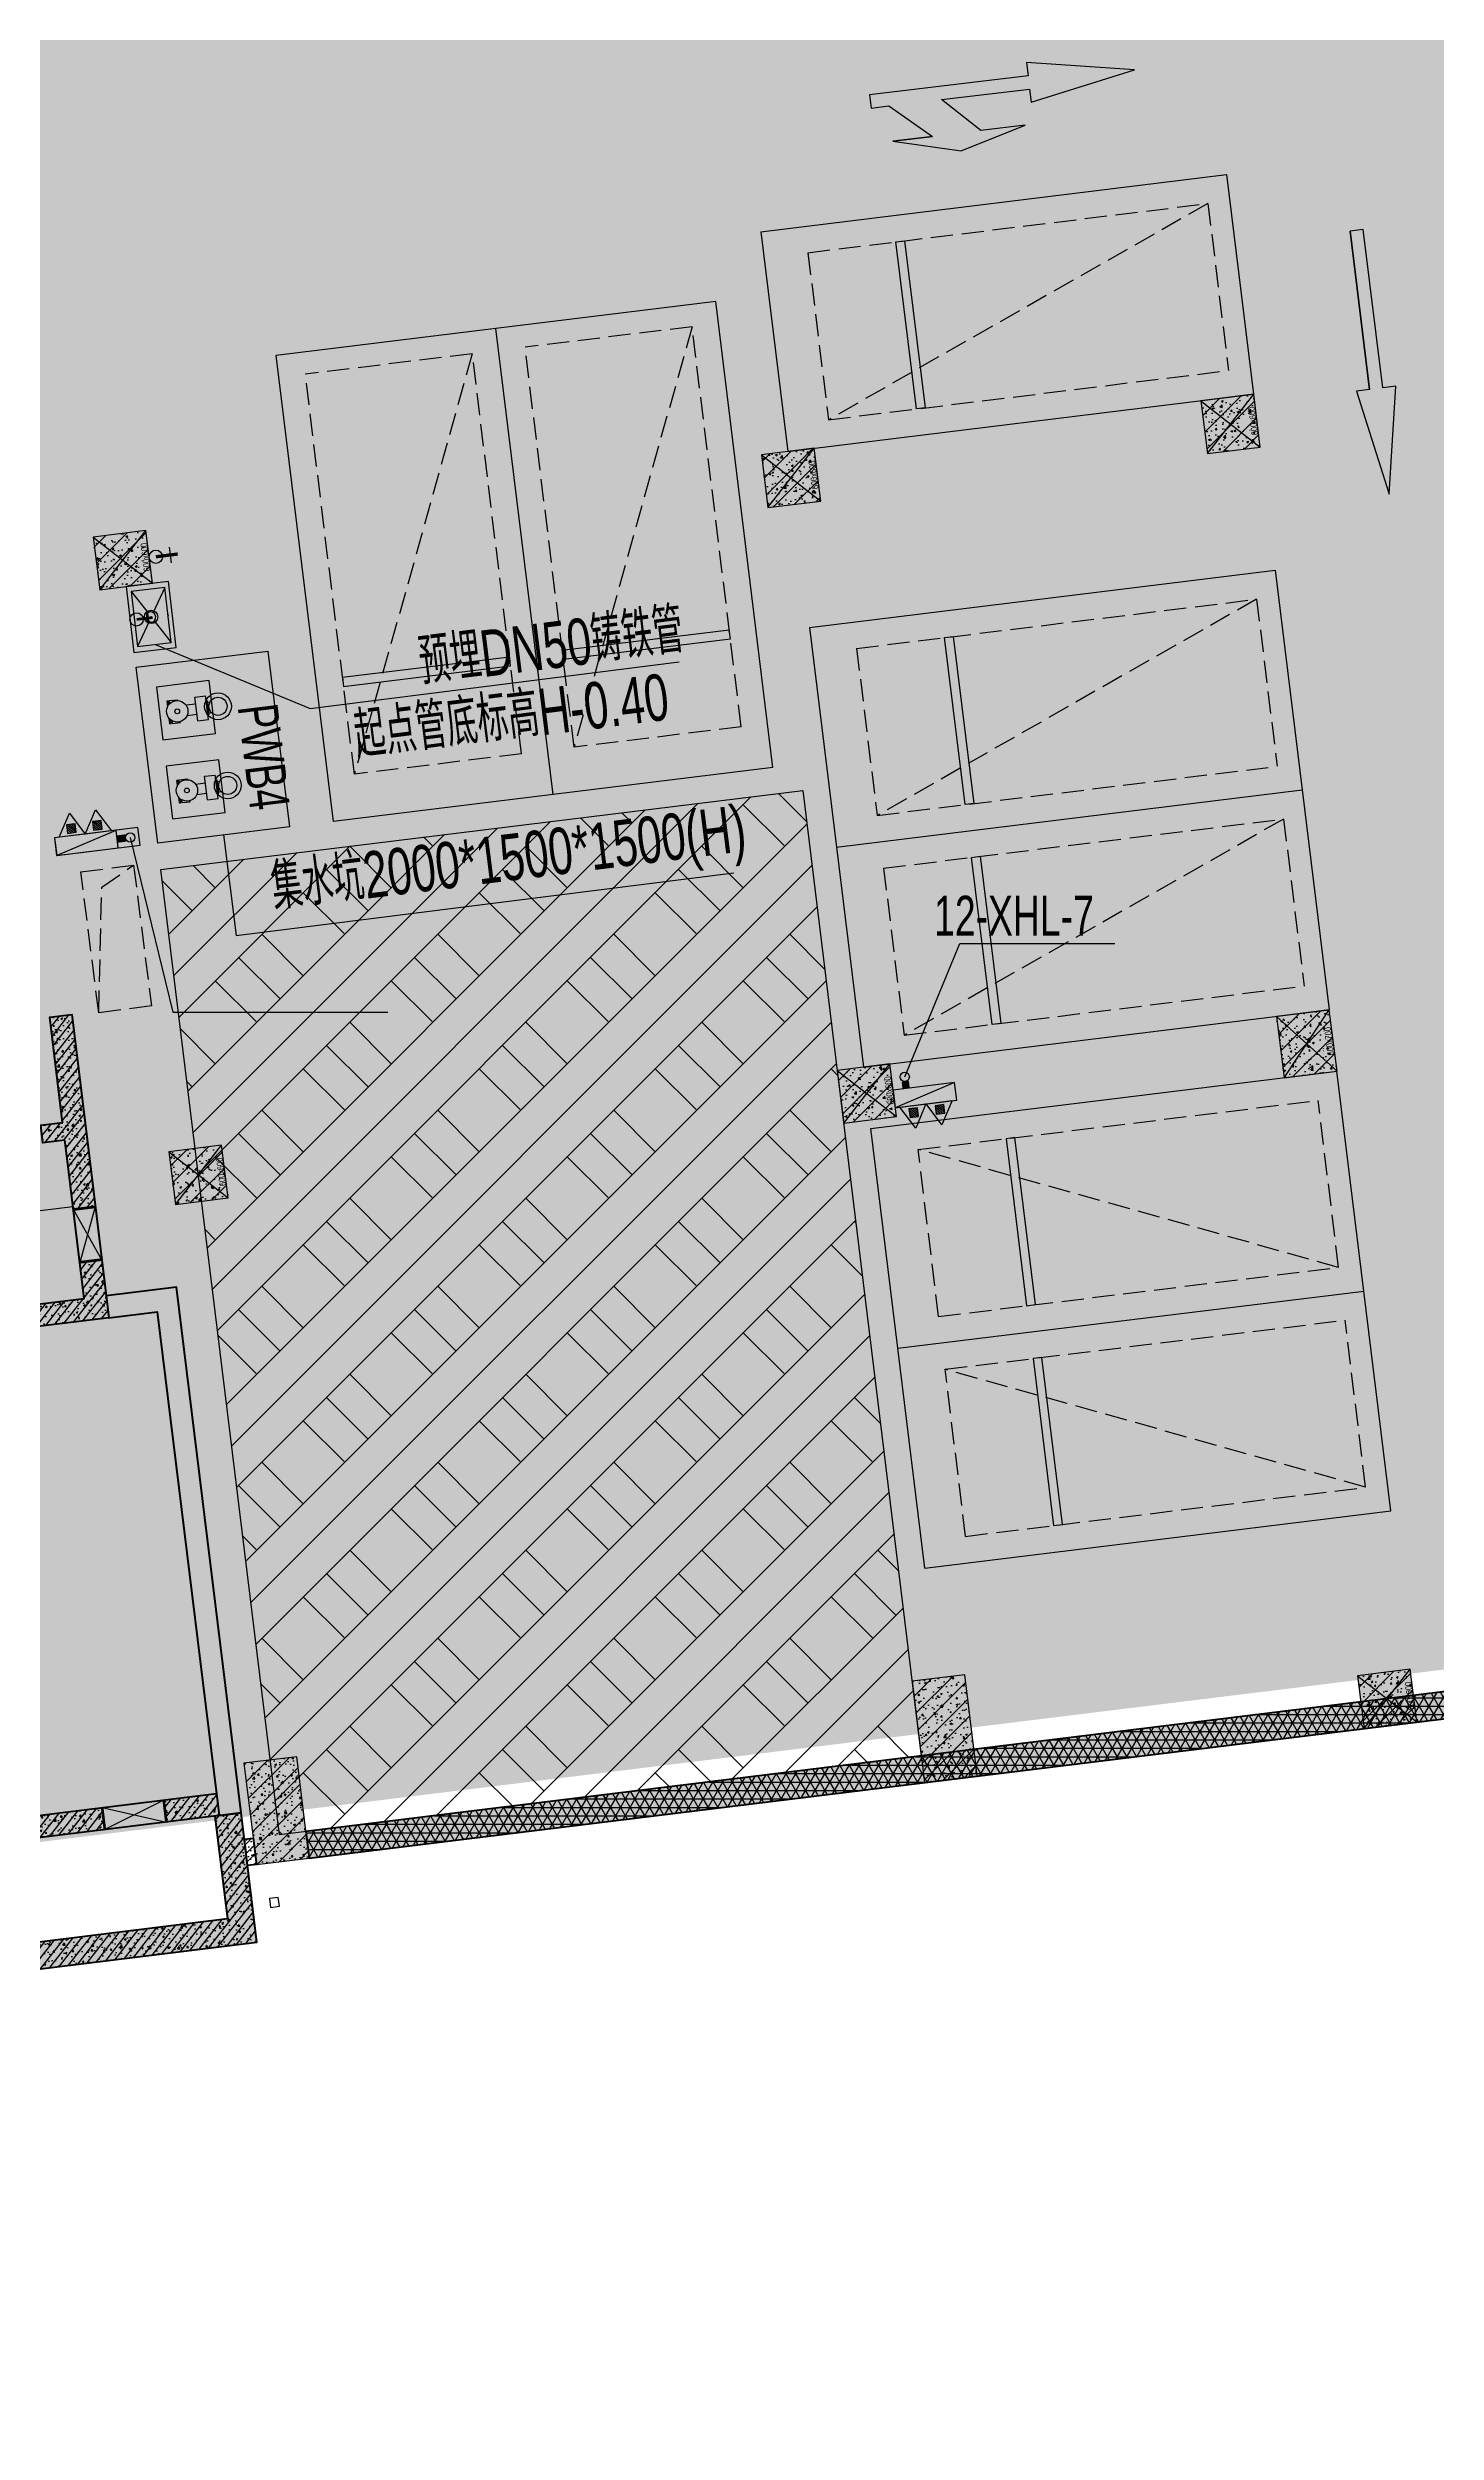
# Model space of a CAD drawing. Extents: x -1338203 to 1886333, y -530034 to 1031844.
# Drawn here: x 816178 to 831857, y -479195 to -452276 of the extents above; entities that cross this region are included whole.
import ezdxf
from ezdxf.enums import TextEntityAlignment as Align

# ---------------------------------------------------------------- set-up
doc = ezdxf.new("R2010")
doc.units = 0
doc.header["$LTSCALE"] = 1000
doc.header["$MEASUREMENT"] = 0
for name, pattern in [('A-001-平面B2$0$__DASH', [0.35, 0.25, -0.1]), ('A-001-平面参照B2$0$A-001-平面参照B2$0$DASH', [0.35, 0.25, -0.1]), ('S', [0.82, 0.35, -0.06, 0, -0.06, 0.35]), ('负二层集水坑及排水沟$0$负二层集水坑及排水沟$0$CONTINOUS', [0])]:
    doc.linetypes.add(name, pattern=pattern)
for name, color, linetype in [('0P-EQUIP-CW', 7, 'Continuous'), ('0P-PIPE-RW', 122, 'Continuous'), ('0P-VPIPE-CW', 3, 'Continuous'), ('A-001-主楼相对位置参照$0$SURFACE', 6, 'Continuous'), ('A-001-平面参照B2$0$0A-ELEV-LINE2', 8, 'Continuous'), ('A-001-平面参照B2$0$0A-O-HOLE', 52, 'Continuous'), ('M001-预留预埋B2$0$0M-A-JGLD', 3, 'Continuous'), ('M09预留预埋-B2$0$0M-A-JGLD', 3, 'Continuous'), ('p-a-regular', 5, 'Continuous'), ('S', 3, 'S'), ('S-09-墙柱B2_B1(QB)$0$0S-CW-HATCH', 251, 'Continuous'), ('S-09-墙柱B2_B1(QB)$0$0S-CW-HATCH-UP', 251, 'Continuous'), ('S-09-墙柱B2_B1(QB)$0$0S-S-HOLE', 55, 'Continuous'), ('S001南区墙柱$0$0S-CW-HATCH', 251, 'Continuous'), ('S001南区墙柱$0$0S-CW-HATCH-UP', 251, 'Continuous'), ('S001南区墙柱$0$0S-F-WALL-HATCH', 251, 'Continuous'), ('S001南区墙柱$0$0S-F-WALL-HATCH-UP', 251, 'Continuous'), ('S001南区墙柱$0$S001-墙柱B1_1$0$0S-CC-LINE', 52, 'Continuous'), ('S001南区墙柱$0$S001地下一墙柱$0$0S-CC-LINE', 52, 'Continuous'), ('S001南区墙柱$0$S001地下一墙柱$0$0S-CW-HATCH-UP', 251, 'Continuous'), ('中心线', 42, 'Continuous'), ('地面指向箭头', 7, 'Continuous'), ('负二层消火栓$0$0P-DIM-FH', 3, 'Continuous'), ('负二层消火栓$0$负二层消火栓$0$0P-ACC-FH', 7, 'Continuous'), ('负二层消火栓$0$负二层消火栓$0$0P-DIM-FH', 3, 'Continuous'), ('负二层消火栓$0$负二层消火栓$0$0P-PIPE-FH', 1, 'Continuous'), ('负二层消火栓$0$负二层消火栓$0$0P-VPIPE-FH', 1, 'Continuous'), ('负二层消火栓$0$负二层消火栓$1$0P-EQUIP-FH', 7, 'Continuous'), ('负二层集水坑及排水沟$0$负二层集水坑及排水沟$0$0P-A-LEAD', 3, 'Continuous'), ('负二层集水坑及排水沟$0$负二层集水坑及排水沟$0$0P-EQUIP-SW', 7, 'Continuous'), ('负二层集水坑及排水沟$0$负二层集水坑及排水沟$0$P001-预留预埋-B1$0$0A-O-FIXT', 6, 'Continuous'), ('负二层集水坑及排水沟$0$负二层集水坑及排水沟$0$P001-预留预埋-B1$0$0P-EQUIP-WW', 7, 'Continuous'), ('负二层集水坑及排水沟$0$负二层集水坑及排水沟$0$给排水设备', 7, '负二层集水坑及排水沟$0$负二层集水坑及排水沟$0$CONTINOUS')]:
    doc.layers.add(name, color=color, linetype=linetype)
doc.layers.add('A-001-平面参照B2$0$AAD-A-PROOF', color=30, linetype='Continuous', plot=False)
doc.layers.add('S001南区墙柱$0$S001-墙柱B1_1$0$0S-A-TIPS', color=10, linetype='Continuous', plot=False)
doc.layers.add('p-a-regular-narrow', color=7, linetype='Continuous', true_color=0x9600ff)
doc.layers.add('p-a-wall', color=7, linetype='Continuous', lineweight=50)
doc.layers.add('S-09-墙柱B2_B1(QB)$0$0S-CW-LINE', color=7, linetype='Continuous', lineweight=50)
doc.layers.add('p-h-walkable', color=7, linetype='Continuous', lineweight=70, true_color=0xf0f0f0)
doc.styles.add('S001南区墙柱$0$S001-墙柱B1_1$0$AAD-S', font='aad-s.shx', dxfattribs={"width": 0.7, "bigfont": 'aad-hztxt.shx'})
doc.styles.add('负二层消火栓$0$负二层消火栓$0$AAD-S', font='aad-s.shx', dxfattribs={"width": 0.7, "bigfont": 'aad-hztxt.shx'})
doc.styles.add('负二层集水坑及排水沟$0$负二层集水坑及排水沟$0$AAD-TXT', font='AAD-TXT.shx', dxfattribs={"width": 0.7, "height": 3, "bigfont": 'AAD-HZTXT.shx'})
doc.styles.add('负二层集水坑及排水沟$0$负二层集水坑及排水沟$0$P001-预留预埋-B1$0$AAD-TXT', font='AAD-TXT.shx', dxfattribs={"width": 0.7, "height": 3, "bigfont": 'AAD-HZTXT.shx'})
pattern_1 = [(52.000496, (-198786.27, -199872.16), (-59.101206, 46.174099), []), (57.000496, (-198786.27, -199872.16), (215.868353, 7.54016), [22.5, -247.5]), (2.000496, (-198786.27, -199872.16), (-68.817774, 218.902166), [18, -198]), (107.451896, (-198768.28, -199871.53), (147.050755, 226.44221), [19.122057, -210.342634]), (53.184696, (-198793.58, -199812.6), (323.837396, -10.263586), [33.75, -371.25]), (103.636096, (-198766.6, -199813.46), (242.69142, 324.2312), [28.68309, -315.5139]), (358.184696, (-198793.58, -199812.6), (242.69117, 324.23139), [27, -297]), (28.000496, (-198761.98, -199823.84), (192.458258, -98.060282), [22.5, -247.5]), (333.000496, (-198761.98, -199823.84), (45.936495, 224.819667), [18, -198]), (78.451896, (-198745.94, -199832.01), (238.39485, 126.7592), [19.122057, -210.342634]), (44.500496, (-198786.27, -199872.16), (-8.550963, 99.568254), [0, -195.6, 0, -201, 0, -198.75]), (14.500496, (-198786.27, -199872.16), (63.911489, 127.060135), [0, -114.6, 0, -191.1, 0, -75.75]), (334.500496, (-198852.67, -199880.314), (159.777535, 12.8023345), [0, -75, 0, -234, 0, -310.5]), (324.500496, (-198882.45, -199883.97), (169.991395, 51.13087), [0, -97.5, 0, -155.4, 0, -220.5])]
pattern_2 = [(45, (763253.08, -472712.08), (-106.066, 106.066), []), (50, (763253.08, -472712.08), (215.17805, -18.82564), [22.5, -247.5]), (355, (763253.08, -472712.08), (-41.6254, 225.65764), [18, -198]), (100.4514, (763271, -472713.64), (173.5528, 206.83186), [19.12206, -210.3426]), (46.1842, (763253.08, -472652.08), (320.1723, -49.6557), [33.75, -371.25]), (96.6356, (763279.76, -472656.2), (280.3988, 292.2354), [28.6831, -315.5139]), (351.1842, (763253.08, -472652.08), (280.3986, 292.2356), [27, -297]), (21, (763283.08, -472667.08), (179.0721, -120.78567), [22.5, -247.5]), (326, (763283.08, -472667.08), (72.9946, 217.545), [18, -198]), (71.4514, (763298, -472677.14), (252.0668, 96.75915), [19.12206, -210.3426]), (37.5, (763253.08, -472712.075), (3.64796, 99.86816), [1.5, -195.6, 1.5, -201, 1.5, -198.75]), (7.5, (763253.08, -472712.08), (78.92086, 118.32351), [1.5, -114.6, 1.5, -191.1, 1.5, -75.75]), (327.5, (763186.18, -472712.075), (160.14673, -6.76646), [1.5, -75, 1.5, -234, 1.5, -310.5]), (317.5, (763156.18, -472712.08), (174.95585, 30.0315), [1.5, -97.5, 1.5, -155.4, 1.5, -220.5])]

# ---------------------------------------------------------------- blocks, each defined once
blk = doc.blocks.new('A-001-主楼相对位置参照')
at = {"layer": 'A-001-主楼相对位置参照$0$SURFACE', "ltscale": 0.5, "elevation": 83050}
blk.add_lwpolyline([(52416, -309547), (52317, -309559), (52329, -309658), (52428, -309646)], close=True, dxfattribs=at)
blk.add_lwpolyline([(52416, -309547), (52317, -309559), (52329, -309658), (52428, -309646)], close=True, dxfattribs=at)
blk = doc.blocks.new('A-001-平面参照B2$0$B1楼板开洞')
at = {"layer": 'A-001-平面参照B2$0$0A-O-HOLE', "linetype": 'A-001-平面参照B2$0$A-001-平面参照B2$0$DASH'}
blk.add_lwpolyline([(50188, -297969), (50783, -297894), (50984, -299483), (50389, -299559)], close=True, dxfattribs=at)
blk.add_lwpolyline([(50389, -299559), (50423, -298143), (50783, -297894)], dxfattribs=at)
blk = doc.blocks.new('A-001-平面参照B2')
at = {"layer": 'A-001-平面参照B2$0$0A-ELEV-LINE2'}
h = blk.add_hatch(dxfattribs=at)
h.set_pattern_fill('夯实土壤', color=256, scale=250)
h.set_pattern_definition([(45, (-766070.4, 163610.9), (-993.485, 993.485), []), (45, (-765545.4, 163610.9), (-993.485, 993.485), []), (45, (-765020.4, 163610.9), (-993.485, 993.485), []), (135, (-766070.4, 163610.9), (-993.485, -993.485), [662.5, -742.5]), (135, (-765807.9, 163873.4), (-993.485, -993.485), [662.5, -742.5]), (135, (-765545.4, 164135.9), (-993.485, -993.485), [662.5, -742.5])])
h.paths.add_polyline_path([(51091, -297942), (58337, -297052), (59675, -307950), (52430, -308840)])
blk.add_lwpolyline([(51091, -297942), (58337, -297052), (59675, -307950), (52430, -308840)], close=True, dxfattribs=at)
at = {"layer": 'A-001-平面参照B2$0$AAD-A-PROOF', "ltscale": 0.002}
blk.add_lwpolyline([(47507, -302064), (50098, -301746)], dxfattribs=at)
blk.add_blockref('A-001-平面参照B2$0$B1楼板开洞', (0, 0))
blk = doc.blocks.new('负二层集水坑及排水沟$0$负二层集水坑及排水沟$0$pdjsk')
at = {"layer": '负二层集水坑及排水沟$0$负二层集水坑及排水沟$0$P001-预留预埋-B1$0$0P-EQUIP-WW'}
for p, q in [((76854, 48875), (76854, 48937)), ((76854, 48937), (76870, 48937)), ((76854, 48677), (76854, 48740)), ((76870, 48894), (76870, 48937)), ((76883, 48905), (76883, 48937)), ((76883, 48937), (76974, 48937)), ((76974, 48927), (76974, 48937)), ((77059, 48867), (77172, 48867)), ((77059, 48748), (77172, 48748)), ((77172, 48673), (77172, 48941)), ((77172, 48941), (77293, 48941)), ((77293, 48673), (77293, 48941)), ((77293, 48867), (77299, 48867)), ((77293, 48748), (77299, 48748)), ((77299, 48731), (77299, 48883)), ((77299, 48883), (77309, 48883)), ((77299, 48731), (77309, 48731)), ((77309, 48731), (77309, 48883)), ((77309, 48867), (77336, 48867)), ((77309, 48748), (77336, 48748)), ((76854, 48677), (76870, 48677)), ((76870, 48677), (76870, 48721)), ((76883, 48677), (76883, 48710)), ((76883, 48677), (76974, 48677)), ((76974, 48677), (76974, 48688)), ((77172, 48673), (77293, 48673)), ((76854, 47975), (76854, 48037)), ((76854, 48037), (76870, 48037)), ((76870, 47994), (76870, 48037)), ((76883, 48005), (76883, 48037)), ((76883, 48037), (76974, 48037)), ((76974, 48027), (76974, 48037)), ((77059, 47967), (77172, 47967)), ((77172, 47773), (77172, 48041)), ((77172, 48041), (77293, 48041)), ((77293, 47773), (77293, 48041)), ((77293, 47967), (77299, 47967)), ((77299, 47831), (77299, 47983)), ((77299, 47983), (77309, 47983)), ((77309, 47831), (77309, 47983)), ((77309, 47967), (77336, 47967)), ((76854, 47777), (76854, 47840)), ((76854, 47777), (76870, 47777)), ((76870, 47777), (76870, 47821)), ((76883, 47777), (76883, 47810)), ((76883, 47777), (76974, 47777)), ((76974, 47777), (76974, 47788)), ((77059, 47848), (77172, 47848)), ((77172, 47773), (77293, 47773)), ((77293, 47848), (77299, 47848)), ((77299, 47831), (77309, 47831)), ((77309, 47848), (77336, 47848))]:
    blk.add_line(p, q, dxfattribs=at)
for points in [[(78054, 49357), (78054, 47357), (76554, 47357), (76554, 49357)], [(76754, 48507), (77354, 48507), (77354, 49107), (76754, 49107)], [(76754, 47607), (77354, 47607), (77354, 48207), (76754, 48207)]]:
    blk.add_lwpolyline(points, close=True, dxfattribs=at)
for centre, radius in [((76954, 48807), 121), ((76954, 48807), 27), ((77418, 48807), 151), ((77418, 48807), 102), ((76954, 47907), 121), ((76954, 47907), 27), ((77418, 47907), 151), ((77418, 47907), 102)]:
    blk.add_circle(centre, radius, dxfattribs=at)
at = {"layer": '负二层集水坑及排水沟$0$负二层集水坑及排水沟$0$P001-预留预埋-B1$0$0P-EQUIP-WW', "style": '负二层集水坑及排水沟$0$负二层集水坑及排水沟$0$P001-预留预埋-B1$0$AAD-TXT', "width": 0.7}
blk.add_text('PWB4', height=450, rotation=270, dxfattribs=at).set_placement((77637, 48775))
blk = doc.blocks.new('负二层集水坑及排水沟$0$负二层集水坑及排水沟$0$P001-预留预埋-B1$0$$lvtry$00000191')
at = {"color": 0}
for p, q in [((-250, -50, 0), (-39, -219, 0)), ((39, -219, 0), (250, -50, 0)), ((-250, -450, 0), (-39, -281, 0)), ((39, -281, 0), (250, -450, 0))]:
    blk.add_line(p, q, dxfattribs=at)
at = {"color": 0, "elevation": 0}
for points in [[(300, -500), (300, 0), (-300, 0), (-300, -500)], [(250, -450), (250, -50), (-250, -50), (-250, -450)]]:
    blk.add_lwpolyline(points, close=True, dxfattribs=at)
at = {"color": 0}
blk.add_circle((0, -250, 0), 50, dxfattribs=at)
for p in [(0, -50, 0), (0, -250, 0)]:
    blk.add_point(p, dxfattribs=at)
blk = doc.blocks.new('负二层集水坑及排水沟$0$负二层集水坑及排水沟$0$$TwtSys$00000147')
blk.add_circle((0, 0, 0), 1)
blk = doc.blocks.new('负二层集水坑及排水沟')
at = {"layer": '负二层集水坑及排水沟$0$负二层集水坑及排水沟$0$0P-A-LEAD'}
for p, q in [((51018, -295398), (52775, -296123)), ((52775, -296123), (56944, -295599)), ((51799, -297552), (51942, -298687)), ((51942, -298687), (57561, -297980))]:
    blk.add_line(p, q, dxfattribs=at)
at = {"layer": '负二层集水坑及排水沟$0$负二层集水坑及排水沟$0$0P-EQUIP-SW', "xscale": 75, "yscale": 75, "zscale": 75}
blk.add_blockref('负二层集水坑及排水沟$0$负二层集水坑及排水沟$0$$TwtSys$00000147', (50980, -295091), dxfattribs=at)
at = {"layer": '负二层集水坑及排水沟$0$负二层集水坑及排水沟$0$P001-预留预埋-B1$0$0A-O-FIXT', "xscale": 1.250000000000003, "yscale": 0.9600000000000016, "rotation": 276.5424904418215}
blk.add_blockref('负二层集水坑及排水沟$0$负二层集水坑及排水沟$0$P001-预留预埋-B1$0$$lvtry$00000191', (51219, -295064, 0), dxfattribs=at)
at = {"layer": '负二层集水坑及排水沟$0$负二层集水坑及排水沟$0$给排水设备', "rotation": 7.001405993542067}
blk.add_blockref('负二层集水坑及排水沟$0$负二层集水坑及排水沟$0$pdjsk', (-19156, -353980, 83050), dxfattribs=at)
at = {"layer": '负二层集水坑及排水沟$0$负二层集水坑及排水沟$0$0P-A-LEAD', "color": 7, "style": '负二层集水坑及排水沟$0$负二层集水坑及排水沟$0$AAD-TXT', "width": 0.7}
for s, p in [('预埋DN50铸铁管', (54040, -295858)), ('起点管底标高H-0.40', (53308, -296691)), ('集水坑2000*1500*1500(H)', (52371, -298403))]:
    blk.add_text(s, height=525, rotation=7.1664, dxfattribs=at).set_placement(p)
blk = doc.blocks.new('M09预留预埋-B2')
at = {"layer": 'M09预留预埋-B2$0$0M-A-JGLD'}
blk.add_lwpolyline([(52699, 4700, 0, 0, 0), (52699, 4100, 30, 30, 0), (52950, 4100, 0, 0, 0), (52950, 4700, 30, 30, 0), (52700, 4700, 30, 30, 0)], format="xyseb", dxfattribs=at)
at = {"layer": 'M09预留预埋-B2$0$0M-A-JGLD', "elevation": 2850000}
blk.add_lwpolyline([(52900, -2290, 0, 0, 0), (52200, -2290, 30, 30, 0), (52200, -2040, 0, 0, 0), (52900, -2040, 30, 30, 0), (52900, -2290, 30, 30, 0)], format="xyseb", dxfattribs=at)
blk = doc.blocks.new('M001-预留预埋B2')
at = {"layer": 'M001-预留预埋B2$0$0M-A-JGLD', "elevation": 83050}
blk.add_lwpolyline([(50101, -301781, 0, 0, 0), (50174, -302376, 30, 30, 0), (50423, -302346, 0, 0, 0), (50350, -301750, 30, 30, 0), (50102, -301781, 30, 30, 0)], format="xyseb", dxfattribs=at)
at = {"rotation": 7.001406278665004}
blk.add_blockref('M09预留预埋-B2', (-1632, -312870, 83050), dxfattribs=at)
blk = doc.blocks.new('负二层消火栓$0$负二层消火栓$1$$TwtSys$00000546')
h = blk.add_hatch()
h.set_pattern_fill('ANSI31', color=256, scale=200, style=0)
h.set_pattern_definition([(45, (-38543.802, -6670.83), (-17.67767, 17.67767), [])])
h.paths.add_polyline_path([(-65, 174), (65, 174), (65, 44), (-65, 44)])
for points in [[(0, 344), (-198, 0), (198, 0)], [(-65, 174), (65, 174), (65, 44), (-65, 44)]]:
    blk.add_lwpolyline(points, close=True)
blk = doc.blocks.new('负二层消火栓$0$负二层消火栓$0$$TwtSys$00000434')
for p, q in [((-0.5, 0.5), (-0.5, -0.5)), ((-0.5, -0.5), (0.5, 0.5)), ((0.5, 0.5), (-0.5, 0.5)), ((0.5, -0.5), (0.5, 0.5)), ((-0.5, -0.5), (0.5, -0.5))]:
    blk.add_line(p, q)
blk.add_solid([(0.5, -0.5), (0.5, 0.5), (-0.5, -0.5)])
blk = doc.blocks.new('负二层消火栓')
at = {"layer": '负二层消火栓$0$0P-DIM-FH'}
for p, q in [((50745, -297581, -86050), (51224, -299554, -83050)), ((51224, -299554, -83050), (53652, -299554, -83050))]:
    blk.add_line(p, q, dxfattribs=at)
at = {"layer": '负二层消火栓$0$负二层消火栓$0$0P-ACC-FH', "elevation": -3000}
blk.add_lwpolyline([(49889, -297585), (49914, -297784), (50856, -297668), (50832, -297470)], close=True, dxfattribs=at)
at = {"layer": '负二层消火栓$0$负二层消火栓$0$0P-DIM-FH'}
for p, q in [((59489, -300283, 498), (60111, -298779, 3370)), ((60111, -298779, 3370), (61861, -298779, 3370))]:
    blk.add_line(p, q, dxfattribs=at)
at = {"layer": '负二层消火栓$0$负二层消火栓$0$0P-PIPE-FH', "linetype": 'Continuous', "const_width": 82.5, "elevation": -86050}
blk.add_lwpolyline([(50693, -297587), (50596, -297599)], dxfattribs=at)
at = {"layer": '负二层消火栓$0$负二层消火栓$0$0P-PIPE-FH', "linetype": 'Continuous', "const_width": 82.5}
blk.add_lwpolyline([(59495, -300335), (59505, -300415)], dxfattribs=at)
at = {"layer": '负二层消火栓$0$负二层消火栓$0$0P-VPIPE-FH', "linetype": 'Continuous'}
for centre in [(50745, -297581, -86050), (59489, -300283)]:
    blk.add_circle(centre, 52.5, dxfattribs=at)
at = {"layer": '负二层消火栓$0$负二层消火栓$0$0P-ACC-FH', "yscale": -200, "zscale": 700}
for p, xscale, rotation in [((50249, -297642, -86050), -699.9999999999999, 187.0014062786141), ((59717, -300489), -700, 7.112635789713266)]:
    blk.add_blockref('负二层消火栓$0$负二层消火栓$0$$TwtSys$00000434', p, dxfattribs=dict(at, xscale=xscale, rotation=rotation))
at = {"layer": '负二层消火栓$0$负二层消火栓$1$0P-EQUIP-FH', "yscale": 0.7500000000000001, "zscale": 0.7500000000000001}
for p, xscale, rotation in [((50089, -297561, -2200), -0.7500000000000001, 7.001406278614093), ((50384, -297525, -2200), -0.7500000000000001, 7.001406278614093), ((59581, -300607, 8038), -0.7500000000000003, 187.1126357897132), ((59877, -300570, 8038), -0.7500000000000003, 187.1126357897132)]:
    blk.add_blockref('负二层消火栓$0$负二层消火栓$1$$TwtSys$00000546', p, dxfattribs=dict(at, xscale=xscale, rotation=rotation))
at = {"layer": '负二层消火栓$0$负二层消火栓$0$0P-DIM-FH', "color": 7, "style": '负二层消火栓$0$负二层消火栓$0$AAD-S', "width": 0.7}
blk.add_text('12-XHL-7', height=450, dxfattribs=at).set_placement((59821, -298689, 3370))
blk = doc.blocks.new('$TwtSys$00000320')
at = {"const_width": 20}
for points in [[(0, 0), (0, -121)], [(-37, -83), (37, -83)]]:
    blk.add_lwpolyline(points, dxfattribs=at)
blk = doc.blocks.new('SZ')
at = {"layer": 'S'}
blk.add_line((-60, -112), (60, -112), dxfattribs=at)
at = {"layer": 'S', "const_width": 25}
blk.add_lwpolyline([(0, 0), (0, -166)], dxfattribs=at)
blk = doc.blocks.new('A$Ca805bf96')
at = {"layer": '0P-PIPE-RW', "linetype": 'Continuous'}
blk.add_circle((51034, -294412), 75, dxfattribs=at)
blk.add_circle((51034, -294412), 75, dxfattribs=at)
at = {"layer": '0P-VPIPE-CW', "linetype": 'Continuous'}
blk.add_circle((50817, -295119), 75, dxfattribs=at)
at = {"layer": '0P-EQUIP-CW', "xscale": 1.5, "yscale": -1.5, "zscale": 1.5, "rotation": 276.4524156829395}
blk.add_blockref('$TwtSys$00000320', (50817, -295119), dxfattribs=at)
blk.add_blockref('$TwtSys$00000320', (50817, -295119), dxfattribs=at)
at = {"layer": '0P-PIPE-RW', "linetype": 'Continuous', "xscale": 1.49999962747097, "yscale": 1.49999962747097, "zscale": 1.49999962747097, "rotation": 97.16641727357246}
blk.add_blockref('SZ', (51034, -294412, 62050), dxfattribs=at)
blk = doc.blocks.new('2-13')
blk.add_blockref('A$Ca805bf96', (766365, -163611))
blk = doc.blocks.new('直行右转或左转')
at = {"layer": '地面指向箭头'}
blk.add_hatch(color=251, dxfattribs=at).paths.add_polyline_path([(3219528, 2452519), (3218327, 2452294), (3218327, 2452444), (3217325, 2452444), (3217726, 2452044), (3218227, 2452044), (3217476, 2451843), (3216725, 2452044), (3217175, 2452044), (3216725, 2452444), (3216524, 2452444), (3216524, 2452594), (3218327, 2452594), (3218327, 2452745)])
at = {"layer": '地面指向箭头', "color": 251}
blk.add_lwpolyline([(3216725, 2452044), (3217175, 2452044), (3216725, 2452044), (3217476, 2451843), (3218227, 2452044), (3217726, 2452044), (3217325, 2452444), (3218327, 2452444), (3218327, 2452294), (3219528, 2452519), (3218327, 2452745), (3218327, 2452594), (3216524, 2452594), (3216524, 2452444), (3216725, 2452444), (3217175, 2452044)], dxfattribs=at)
blk = doc.blocks.new('直行')
at = {"layer": '地面指向箭头'}
blk.add_hatch(color=251, dxfattribs=at).paths.add_polyline_path([(-29241, 4059962), (-29466, 4058762), (-29316, 4058762), (-29316, 4056961), (-29166, 4056961), (-29166, 4058762), (-29016, 4058762)])
at = {"layer": '地面指向箭头', "color": 251}
blk.add_lwpolyline([(-29316, 4058762), (-29316, 4056961), (-29316, 4058762), (-29316, 4058762), (-29466, 4058762), (-29241, 4059962), (-29016, 4058762), (-29166, 4058762), (-29166, 4056961), (-29316, 4056961), (-29316, 4056961)], dxfattribs=at)
blk = doc.blocks.new('A$C3d42903c')
at = {"layer": '中心线', "color": 251, "const_width": 150}
for points in [[(406266, 76640), (408251, 76883)], [(402296, 76152), (404281, 76396)]]:
    blk.add_lwpolyline(points, dxfattribs=at)
at = {"layer": '地面指向箭头', "color": 251, "linetype": 'Continuous', "rotation": 6.84523639064617}
blk.add_blockref('直行右转或左转', (-2488466, -2742052), dxfattribs=at)
at = {"layer": '地面指向箭头', "color": 251, "xscale": -1, "rotation": 186.999982029879}
blk.add_blockref('直行', (-47083, 4105185), dxfattribs=at)
blk = doc.blocks.new('S001南区墙柱$0$AAD_BLOCK_20230215094838514')
at = {"layer": 'S001南区墙柱$0$0S-CW-HATCH'}
h = blk.add_hatch(color=256, dxfattribs=at)
h.dxf.hatch_style = 1
h.paths.add_polyline_path([(670, 75), (595, 670), (0, 595), (75, 0)])
at = {"layer": 'S001南区墙柱$0$0S-CW-HATCH-UP'}
h = blk.add_hatch(dxfattribs=at)
h.set_pattern_fill('钢筋混凝土', color=256, scale=30, pattern_type=2)
h.set_pattern_definition([(45, (-61837.17, -8295.53), (-106.066, 106.066), []), (50, (-61837.17, -8295.53), (215.17805, -18.82564), [22.5, -247.5]), (355, (-61837.17, -8295.53), (-41.6254, 225.65764), [18, -198]), (100.4514, (-61819.24, -8297.1), (173.5528, 206.83186), [19.12206, -210.3426]), (46.1842, (-61837.17, -8235.53), (320.1723, -49.6557), [33.75, -371.25]), (96.6356, (-61810.5, -8239.66), (280.3988, 292.2354), [28.6831, -315.5139]), (351.1842, (-61837.17, -8235.53), (280.3986, 292.2356), [27, -297]), (21, (-61807.17, -8250.53), (179.0721, -120.78567), [22.5, -247.5]), (326, (-61807.17, -8250.53), (72.9946, 217.545), [18, -198]), (71.4514, (-61792.24, -8260.6), (252.0668, 96.75915), [19.12206, -210.3426]), (37.5, (-61837.17, -8295.525), (3.64796, 99.86816), [1.5, -195.6, 1.5, -201, 1.5, -198.75]), (7.5, (-61837.17, -8295.53), (78.92086, 118.32351), [1.5, -114.6, 1.5, -191.1, 1.5, -75.75]), (327.5, (-61904.07, -8295.525), (160.14673, -6.76646), [1.5, -75, 1.5, -234, 1.5, -310.5]), (317.5, (-61934.07, -8295.53), (174.95585, 30.0315), [1.5, -97.5, 1.5, -155.4, 1.5, -220.5])])
h.paths.add_polyline_path([(670, 75), (595, 670), (0, 595), (75, 0)])
at = {"layer": 'S001南区墙柱$0$S001-墙柱B1_1$0$0S-A-TIPS'}
for p, q in [((0, 595), (670, 75)), ((75, 0), (595, 670))]:
    blk.add_line(p, q, dxfattribs=at)
at = {"layer": 'S001南区墙柱$0$S001-墙柱B1_1$0$0S-CC-LINE'}
blk.add_lwpolyline([(670, 75), (595, 670), (0, 595), (75, 0)], close=True, dxfattribs=at)
at = {"layer": 'S001南区墙柱$0$S001-墙柱B1_1$0$0S-A-TIPS', "style": 'S001南区墙柱$0$S001-墙柱B1_1$0$AAD-S', "width": 0.7}
blk.add_text('600x600', height=75, rotation=97.1664, dxfattribs=at).set_placement((589, 368), align=Align.MIDDLE_CENTER)
blk = doc.blocks.new('S001南区墙柱$0$AAD_BLOCK_20230215094917040')
at = {"layer": 'S001南区墙柱$0$0S-CW-HATCH'}
h = blk.add_hatch(color=256, dxfattribs=at)
h.dxf.hatch_style = 1
h.paths.add_polyline_path([(683, 75), (595, 769), (0, 695), (87, 0)])
at = {"layer": 'S001南区墙柱$0$0S-CW-HATCH-UP'}
h = blk.add_hatch(dxfattribs=at)
h.set_pattern_fill('钢筋混凝土', color=256, scale=30, pattern_type=2)
h.set_pattern_definition([(45, (-72854.58, -9549.2), (-106.06602, 106.06602), []), (50, (-72854.58, -9549.2), (215.17805, -18.82564), [22.5, -247.5]), (355, (-72854.58, -9549.2), (-41.6254, 225.65764), [18, -198]), (100.4514, (-72836.65, -9550.77), (173.5528, 206.83186), [19.12206, -210.34263]), (46.1842, (-72854.58, -9489.2), (320.1723, -49.6557), [33.75, -371.25]), (96.6356, (-72827.9, -9493.34), (280.3988, 292.2354), [28.6831, -315.5139]), (351.1842, (-72854.6, -9489.2), (280.3986, 292.2356), [27, -297]), (21, (-72824.58, -9504.2), (179.0721, -120.78567), [22.5, -247.5]), (326, (-72824.58, -9504.2), (72.9946, 217.545), [18, -198]), (71.4514, (-72809.66, -9514.26), (252.0668, 96.75915), [19.12206, -210.34263]), (37.5, (-72854.58, -9549.2), (3.64796, 99.86816), [1.5, -195.6, 1.5, -201, 1.5, -198.75]), (7.5, (-72854.58, -9549.2), (78.92086, 118.32351), [1.5, -114.6, 1.5, -191.1, 1.5, -75.75]), (327.5, (-72921.48, -9549.2), (160.14673, -6.76646), [1.5, -75, 1.5, -234, 1.5, -310.5]), (317.5, (-72951.48, -9549.2), (174.95585, 30.0315), [1.5, -97.5, 1.5, -155.4, 1.5, -220.5])])
h.paths.add_polyline_path([(683, 75), (595, 769), (0, 695), (87, 0)])
at = {"layer": 'S001南区墙柱$0$S001-墙柱B1_1$0$0S-A-TIPS'}
for p, q in [((0, 695), (683, 75)), ((87, 0), (595, 769))]:
    blk.add_line(p, q, dxfattribs=at)
at = {"layer": 'S001南区墙柱$0$S001-墙柱B1_1$0$0S-CC-LINE'}
blk.add_lwpolyline([(683, 75), (595, 769), (0, 695), (87, 0)], close=True, dxfattribs=at)
at = {"layer": 'S001南区墙柱$0$S001-墙柱B1_1$0$0S-A-TIPS', "style": 'S001南区墙柱$0$S001-墙柱B1_1$0$AAD-S', "width": 0.7}
blk.add_text('600x700', height=75, rotation=97.1664, dxfattribs=at).set_placement((593, 414), align=Align.MIDDLE_CENTER)

msp = doc.modelspace()

# ---------------------------------------------------------------- hatches: boundary and pattern name
at = {"layer": 'p-h-walkable', "ltscale": 0.002}
h = msp.add_hatch(color=256, dxfattribs=at)
h.dxf.hatch_style = 1
h.paths.add_polyline_path([(728556.4, -320761.3), (728556.4, -348211.5), (746356.3, -348211.5), (750916.3, -338175), (842896.3, -338175), (843211.3, -349155), (839116.3, -349155), (839116.3, -377051.5), (864906.4, -377051.5), (864906.4, -390806.6), (875856.3, -395571.5), (875856.3, -404751.5), (834560.3, -404751.5), (839142.7, -442064.3), (869465.2, -438340.4), (871163.2, -452166.5), (873704.1, -451854.5), (877328.6, -464960.4), (761876, -479139.1), (761132.9, -468418.3), (764950.6, -465209), (763252.8, -451384.3), (799242.4, -446964.4), (793807.3, -404751.5), (750756.3, -404751.5), (751556.3, -388855), (648066.6, -388604.4), (648066.6, -380374.4), (641016.6, -380374.4), (641512.3, -365348.2), (660006.6, -364574.4), (660306.6, -340846.8), (656406.6, -340846.8), (656406.6, -336396.8), (656656.4, -340532.4), (656406.4, -332417.4), (712156.4, -332417.4), (712080.9, -320761.3)])
at = {"layer": 'S-09-墙柱B2_B1(QB)$0$0S-CW-HATCH'}
h = msp.add_hatch(color=256, dxfattribs=at)
h.dxf.hatch_style = 1
h.paths.add_polyline_path([(816467.6, -465392.7), (816715.7, -465362.3), (816448.8, -463188.5), (816200.7, -463219), (816346.9, -464410.1), (816098.8, -464440.5), (816123.2, -464639), (816371.3, -464608.6)])
h.paths.add_polyline_path([(816788.9, -465957.8), (816540.7, -465988.3), (816590.7, -466395.2), (815201.1, -466565.8), (815231.6, -466813.9), (816869.3, -466612.8)])
h = msp.add_hatch(color=256, dxfattribs=at)
h.dxf.hatch_style = 1
h.paths.add_polyline_path([(818113.6, -472233.1), (818361.7, -472202.6), (817632.9, -466267.2), (816838.8, -466364.7), (816869.3, -466612.8), (817415.2, -466545.8)])
h = msp.add_hatch(color=256, dxfattribs=at)
h.dxf.hatch_style = 1
h.paths.add_polyline_path([(817487.6, -472058.1), (817518, -472306.2), (818113.6, -472233.1), (818083.1, -471984.9)])
h.paths.add_polyline_path([(816823.3, -472391.5), (816792.8, -472143.4), (814698.5, -472400.5), (814388.9, -469879.5), (814140.8, -469909.9), (814480.9, -472679.2)])
h = msp.add_hatch(color=256, dxfattribs=at)
h.dxf.hatch_style = 1
h.paths.add_polyline_path([(814778.6, -472642.6), (814480.9, -472679.2), (814660, -474138.2), (818540.9, -473661.6), (818361.7, -472202.6), (818063.9, -472239.2), (818206.5, -473400.4), (814921.2, -473803.9)])
at = {"layer": 'S-09-墙柱B2_B1(QB)$0$0S-CW-HATCH-UP'}
h = msp.add_hatch(dxfattribs=at)
h.set_pattern_fill('钢筋混凝土', color=256, scale=30, angle=7.0005)
h.set_pattern_definition([(52.0005, (764733.305, -476480.62), (-59.10121, 46.1741), []), (57.0005, (764733.3, -476480.62), (215.86835, 7.54016), [22.5, -247.5]), (2.0005, (764733.3, -476480.62), (-68.8178, 218.9022), [18, -198]), (107.4519, (764751.3, -476480), (147.05076, 226.4422), [19.1221, -210.3426]), (53.1847, (764726, -476421.07), (323.8374, -10.2636), [33.75, -371.25]), (103.6361, (764752.98, -476421.92), (242.6914, 324.2312), [28.683, -315.5139]), (358.1847, (764726, -476421.07), (242.6912, 324.2314), [27, -297]), (28.0005, (764757.6, -476432.3), (192.45826, -98.0603), [22.5, -247.5]), (333.0005, (764757.6, -476432.3), (45.9365, 224.8197), [18, -198]), (78.4519, (764773.63, -476440.47), (238.39485, 126.7592), [19.1221, -210.3426]), (44.5005, (764733.305, -476480.62), (-8.55096, 99.56825), [0, -195.6, 0, -201, 0, -198.75]), (14.5005, (764733.3, -476480.62), (63.91149, 127.06013), [0, -114.6, 0, -191.1, 0, -75.75]), (334.5005, (764666.9, -476488.77), (159.77753, 12.80233), [0, -75, 0, -234, 0, -310.5]), (324.5005, (764637.13, -476492.43), (169.9914, 51.13087), [0, -97.5, 0, -155.4, 0, -220.5])])
h.paths.add_polyline_path([(816467.6, -465392.7), (816715.7, -465362.3), (816448.8, -463188.5), (816200.7, -463219), (816346.9, -464410.1), (816098.8, -464440.5), (816123.2, -464639), (816371.3, -464608.6)])
h.paths.add_polyline_path([(816788.9, -465957.8), (816540.7, -465988.3), (816590.7, -466395.2), (815201.1, -466565.8), (815231.6, -466813.9), (816869.3, -466612.8)])
h = msp.add_hatch(dxfattribs=at)
h.set_pattern_fill('钢筋混凝土', color=256, scale=30, angle=7.0005)
h.set_pattern_definition(pattern_1)
h.paths.add_polyline_path([(818113.6, -472233.1), (818361.7, -472202.6), (817632.9, -466267.2), (816838.8, -466364.7), (816869.3, -466612.8), (817415.2, -466545.8)])
h = msp.add_hatch(dxfattribs=at)
h.set_pattern_fill('钢筋混凝土', color=256, scale=30, angle=7.0005)
h.set_pattern_definition(pattern_1)
h.paths.add_polyline_path([(817487.6, -472058.1), (817518, -472306.2), (818113.6, -472233.1), (818083.1, -471984.9)])
h.paths.add_polyline_path([(816823.3, -472391.5), (816792.8, -472143.4), (814698.5, -472400.5), (814388.9, -469879.5), (814140.8, -469909.9), (814480.9, -472679.2)])
h = msp.add_hatch(dxfattribs=at)
h.set_pattern_fill('钢筋混凝土', color=256, scale=30, angle=7.0005)
h.set_pattern_definition([(52.0004959, (-4649245.15, -384508.63), (-59.1012062, 46.1740991), []), (57.000496, (-4649245.15, -384508.63), (215.8683534, 7.5401595), [22.5, -247.5]), (2.000496, (-4649245.15, -384508.63), (-68.817774, 218.9021665), [18, -198]), (107.451896, (-4649227.16, -384508), (147.050755, 226.4422095), [19.122057, -210.342634]), (53.184696, (-4649252.46, -384449.08), (323.837396, -10.263586), [33.75, -371.25]), (103.636096, (-4649225.48, -384449.94), (242.691424, 324.231203), [28.683086, -315.5139]), (358.184696, (-4649252.46, -384449.08), (242.69117, 324.231392), [27, -297]), (28.000496, (-4649220.86, -384460.31), (192.458258, -98.0602823), [22.5, -247.5]), (333.000496, (-4649220.86, -384460.31), (45.936495, 224.8196675), [18, -198]), (78.451896, (-4649204.82, -384468.48), (238.39485, 126.759198), [19.122057, -210.342634]), (44.5004959, (-4649245.15, -384508.63), (-8.5509631, 99.5682541), [0, -195.6, 0, -201, 0, -198.75]), (14.500496, (-4649245.15, -384508.63), (63.9114885, 127.0601347), [0, -114.6, 0, -191.1, 0, -75.75]), (334.5004959, (-4649311.55, -384516.79), (159.7775348, 12.8023345), [0, -75, 0, -234, 0, -310.5]), (324.500496, (-4649341.33, -384520.44), (169.9913954, 51.1308704), [0, -97.5, 0, -155.4, 0, -220.5])])
h.paths.add_polyline_path([(814778.6, -472642.6), (814480.9, -472679.2), (814660, -474138.2), (818540.9, -473661.6), (818361.7, -472202.6), (818063.9, -472239.2), (818206.5, -473400.4), (814921.2, -473803.9)])
at = {"layer": 'S001南区墙柱$0$0S-CW-HATCH'}
h = msp.add_hatch(color=256, dxfattribs=at)
h.dxf.hatch_style = 1
h.paths.add_polyline_path([(825937, -470715.9), (826077.3, -471858.7), (826672.8, -471785.6), (826532.5, -470642.8)])
h = msp.add_hatch(color=256, dxfattribs=at)
h.dxf.hatch_style = 1
h.paths.add_polyline_path([(818393.7, -471642.7), (818534, -472785.1), (819129.5, -472712), (818989.2, -471569.5)])
at = {"layer": 'S001南区墙柱$0$0S-CW-HATCH-UP'}
h = msp.add_hatch(dxfattribs=at)
h.set_pattern_fill('钢筋混凝土', color=256, scale=30, pattern_type=2)
h.set_pattern_definition(pattern_2)
h.paths.add_polyline_path([(825937, -470715.9), (826077.3, -471858.7), (826672.8, -471785.6), (826532.5, -470642.8)])
h = msp.add_hatch(dxfattribs=at)
h.set_pattern_fill('钢筋混凝土', color=256, scale=30, pattern_type=2)
h.set_pattern_definition(pattern_2)
h.paths.add_polyline_path([(818393.7, -471642.7), (818534, -472785.1), (819129.5, -472712), (818989.2, -471569.5)])
at = {"layer": 'S001南区墙柱$0$0S-F-WALL-HATCH'}
h = msp.add_hatch(color=256, dxfattribs=at)
h.dxf.hatch_style = 1
h.paths.add_polyline_path([(819129.5, -472712.1), (842355, -469859.8), (842319.4, -469569.8), (842318.4, -469561.7), (819092.9, -472414)])
at = {"layer": 'S001南区墙柱$0$0S-F-WALL-HATCH-UP'}
h = msp.add_hatch(dxfattribs=at)
h.set_pattern_fill('NET3', color=256, scale=30)
h.set_pattern_definition([(0, (763253.08, -472712.08), (0, 95.25), []), (60, (763253.08, -472712.08), (-82.48892, 47.625), []), (120, (763253.08, -472712.08), (-82.48892, -47.625), [])])
h.paths.add_polyline_path([(819129.5, -472712.1), (842355, -469859.8), (842319.4, -469569.8), (842318.4, -469561.7), (819092.9, -472414)])
at = {"layer": 'S001南区墙柱$0$S001地下一墙柱$0$0S-CW-HATCH-UP', "ltscale": 0.002}
h = msp.add_hatch(dxfattribs=at)
h.set_pattern_fill('钢筋混凝土', color=256, scale=30)
h.set_pattern_definition([(45, (-23847.066, -474033.15), (-53.0330086, 53.0330086), []), (50, (-23847.07, -474033.15), (215.178055, -18.82564), [22.5, -247.5]), (355, (-23847.07, -474033.15), (-41.6254, 225.65764), [18, -198]), (100.4514, (-23829.13, -474034.72), (173.552815, 206.831863), [19.122057, -210.342634]), (46.1842, (-23847.07, -473973.15), (320.172315, -49.655704), [33.75, -371.25]), (96.6356, (-23820.4, -473977.3), (280.39881, 292.23536), [28.68309, -315.5139]), (351.1842, (-23847.07, -473973.15), (280.39858, 292.23558), [27, -297]), (21, (-23817.07, -473988.15), (179.072116, -120.785667), [22.5, -247.5]), (326, (-23817.07, -473988.15), (72.9946, 217.545014), [18, -198]), (71.4514, (-23802.14, -473998.22), (252.06679, 96.75915), [19.122057, -210.342634]), (37.5, (-23847.066, -474033.15), (3.6479566, 99.868156), [0, -195.6, 0, -201, 0, -198.75]), (7.5, (-23847.07, -474033.15), (78.920861, 118.323514), [0, -114.6, 0, -191.1, 0, -75.75]), (327.5, (-23913.966, -474033.15), (160.146731, -6.7664615), [0, -75, 0, -234, 0, -310.5]), (317.5, (-23943.97, -474033.15), (174.95585, 30.031495), [0, -97.5, 0, -155.4, 0, -220.5])])
h.paths.add_polyline_path([(818398.2, -472499.3), (818497.5, -472487.1), (818534.1, -472784.9), (818434.8, -472797.1)])

# ---------------------------------------------------------------- linework, layer by layer
for p, q in [((824228.6, -454353.5), (829489, -453707)), ((829489, -453707), (829794, -456188.3)), ((824228.6, -454353.5), (824533.5, -456834.8)), ((823720.9, -455141), (821239.5, -455445.5)), ((824366.4, -460401.6), (823720.9, -455141)), ((821239.6, -455446), (818758.2, -455750.5)), ((821885, -460706.1), (821239.5, -455445.5)), ((821885.1, -460706.6), (821239.6, -455446)), ((819403.7, -461011.1), (818758.2, -455750.5)), ((824533.5, -456834.8), (829794, -456188.3)), ((824778.4, -458820.5), (830038.8, -458173.9)), ((830038.8, -458173.9), (830343.8, -460655.2)), ((824778.4, -458820.5), (825083.4, -461301.8)), ((824366.4, -460401.6), (821885, -460706.1)), ((821885.1, -460706.6), (819403.7, -461011.1)), ((825083.1, -461301.8), (830343.5, -460655.3)), ((825083.4, -461301.8), (830343.8, -460655.2)), ((830343.5, -460655.3), (830648.5, -463136.6)), ((825083.1, -461301.8), (825388.1, -463783.1)), ((825388.1, -463783.1), (830648.5, -463136.6)), ((825473.3, -464476.9), (830733.8, -463831.4)), ((831038.3, -466312.7), (830733.8, -463831.4)), ((825777.8, -466958.3), (825473.3, -464476.9)), ((825777.8, -466958.3), (831038.3, -466312.7)), ((825778, -466958.2), (831038.6, -466312.7)), ((831343.1, -468794.1), (831038.6, -466312.7)), ((826082.5, -469439.6), (825778, -466958.2)), ((826082.5, -469439.6), (831343.1, -468794.1))]:
    msp.add_line(p, q)
at = {"linetype": 'A-001-平面B2$0$__DASH'}
for p, q in [((824761.4, -454590.3), (829277.5, -454035.2)), ((829277.5, -454035.2), (829509.2, -455921)), ((824761.4, -454590.3), (824993.2, -456476.1)), ((823453.6, -455425.7), (821567.7, -455657.1)), ((824007.8, -459941.9), (823453.6, -455425.7)), ((820972.2, -455730.7), (819086.4, -455962.1)), ((821526.4, -460246.8), (820972.2, -455730.7)), ((822121.9, -460173.3), (821567.7, -455657.1)), ((819640.6, -460478.3), (819086.4, -455962.1)), ((824993.2, -456476.1), (829509.2, -455921)), ((825311.3, -459057.2), (829827.3, -458502.2)), ((829827.3, -458502.2), (830059, -460388)), ((825311.3, -459057.2), (825543, -460943)), ((824007.8, -459941.9), (822121.9, -460173.3)), ((821526.4, -460246.8), (819640.6, -460478.3)), ((825543, -460943), (830059, -460388)), ((825616, -461538.6), (830132, -460983.5)), ((830132, -460983.5), (830363.8, -462869.3)), ((825616, -461538.6), (825847.8, -463424.4)), ((825847.8, -463424.4), (830363.8, -462869.3)), ((826006.1, -464713.8), (830522.2, -464159.6)), ((830753.7, -466045.4), (830522.2, -464159.6)), ((826237.5, -466599.6), (826006.1, -464713.8)), ((826237.5, -466599.6), (830753.7, -466045.4)), ((826310.8, -467195.1), (830827, -466640.9)), ((831058.4, -468526.8), (830827, -466640.9)), ((826542.3, -469081), (826310.8, -467195.1)), ((826542.3, -469081), (831058.4, -468526.8))]:
    msp.add_line(p, q, dxfattribs=at)
for points in [[(829277.5, -454035.2), (824993.2, -456476.1)], [(823453.6, -455425.7), (822121.9, -460173.3)], [(820972.2, -455730.7), (819640.6, -460478.3)], [(829827.3, -458502.2), (825543, -460943)], [(830132, -460983.5), (825847.8, -463424.4)], [(830753.7, -466045.4), (826006.1, -464713.8)], [(831058.4, -468526.8), (826310.8, -467195.1)]]:
    msp.add_lwpolyline(points, dxfattribs=at)
for points in [[(825985.7, -456354.1), (825754, -454468.3), (825853.2, -454456.1), (826085, -456341.9)], [(822000.1, -459180.7), (823886, -458949.3), (823873.8, -458850), (821987.9, -459081.5)], [(826535.6, -460821), (826303.8, -458935.2), (826403, -458923), (826634.8, -460808.8)], [(819518.8, -459485.7), (821404.6, -459254.3), (821392.5, -459155), (819506.6, -459386.4)], [(826840.3, -463302.4), (826608.5, -461416.6), (826707.8, -461404.4), (826939.5, -463290.2)], [(826998.7, -464592), (827230.1, -466477.8), (827329.3, -466465.6), (827097.9, -464579.8)], [(827303.4, -467073.3), (827534.8, -468959.2), (827634.1, -468947), (827402.7, -467061.1)]]:
    msp.add_lwpolyline(points, close=True)
at = {"layer": 'p-a-regular', "ltscale": 0.002, "const_width": 1000}
for points in [[(829393.3, -454978.1), (824877.3, -455533.2)], [(822510.6, -455541.4), (823064.8, -460057.6)], [(820029.3, -455846.4), (820583.5, -460362.5)], [(829943.2, -459445.1), (825427.1, -460000.1)], [(830247.9, -461926.4), (825731.9, -462481.5)], [(830637.9, -465102.5), (826121.8, -465656.7)]]:
    msp.add_lwpolyline(points, dxfattribs=at)
at = {"layer": 'p-a-regular-narrow', "ltscale": 0.002, "const_width": 1000}
msp.add_lwpolyline([(830942.7, -467583.9), (826426.6, -468138)], dxfattribs=at)
at = {"layer": 'p-a-wall'}
msp.add_lwpolyline([(819129.5, -472712.1), (842355, -469859.8), (842319.4, -469569.8), (842319.4, -469569.8), (842318.4, -469561.7), (819092.9, -472414)], close=True, dxfattribs=at)
at = {"layer": 'p-a-wall', "elevation": -83050}
msp.add_lwpolyline([(818398.2, -472499.3), (818497.5, -472487.1), (818534.1, -472784.9), (818434.8, -472797.1)], close=True, dxfattribs=at)
at = {"layer": 'p-h-walkable', "ltscale": 0.002, "const_width": 100, "elevation": -83050}
msp.add_lwpolyline([(864906.4, -377051.5), (864906.4, -390806.6), (875856.3, -395571.5), (875856.3, -404751.5), (834560.3, -404751.5), (839142.7, -442064.3), (869465.2, -438340.4), (871163.2, -452166.5), (873704.1, -451854.5), (877328.6, -464960.4), (761876, -479139.1), (761132.9, -468418.3), (764950.6, -465209), (763252.8, -451384.3), (799242.4, -446964.4), (793807.3, -404751.5), (750756.3, -404751.5), (751556.3, -388855), (648066.6, -388604.4)], dxfattribs=at)
at = {"layer": 'S-09-墙柱B2_B1(QB)$0$0S-CW-LINE', "elevation": 0}
for points in [[(816371.3, -464608.6), (816123.2, -464639), (816098.8, -464440.5), (816346.9, -464410.1), (816231.2, -463467.2), (816231.2, -463467.2), (816200.7, -463219), (816200.7, -463219), (816448.8, -463188.5), (816648.7, -464816.3), (816869.3, -466612.8), (815231.6, -466813.9), (815201.1, -466565.8), (816590.7, -466395.2), (816400.6, -464846.8)], [(818113.6, -472233.1), (818361.7, -472202.6), (817632.9, -466267.2), (817632.9, -466267.2), (816838.8, -466364.7), (816869.3, -466612.8), (817415.2, -466545.8)], [(814698.5, -472400.5), (818083.1, -471984.9), (818113.6, -472233.1), (814480.9, -472679.2), (814140.8, -469909.9), (814388.9, -469879.5)], [(814778.6, -472642.6), (814480.9, -472679.2), (814660, -474138.2), (818540.9, -473661.6), (818361.7, -472202.6), (818063.9, -472239.2), (818206.5, -473400.4), (814921.2, -473803.9)]]:
    msp.add_lwpolyline(points, close=True, dxfattribs=at)
at = {"layer": 'S-09-墙柱B2_B1(QB)$0$0S-S-HOLE', "elevation": 0}
for points in [[(816715.7, -465362.3), (816788.9, -465957.8), (816540.7, -465988.3), (816467.6, -465392.7)], [(816792.8, -472143.4), (817487.6, -472058.1), (817518, -472306.2), (816823.3, -472391.5)]]:
    msp.add_lwpolyline(points, close=True, dxfattribs=at)
for points in [[(816788.9, -465957.8), (816467.6, -465392.7)], [(816715.7, -465362.3), (816540.7, -465988.3)], [(816792.8, -472143.4), (817518, -472306.2)], [(817487.6, -472058.1), (816823.3, -472391.5)]]:
    msp.add_lwpolyline(points, dxfattribs=at)
at = {"layer": 'S001南区墙柱$0$S001地下一墙柱$0$0S-CC-LINE'}
for points, elevation in [([(825937, -470715.9), (826077.3, -471858.7), (826672.8, -471785.6), (826532.5, -470642.8), (825937, -470715.9)], 94000), ([(818393.7, -471642.7), (818534, -472785.1), (819129.5, -472712), (818989.2, -471569.5), (818393.7, -471642.7)], 94050)]:
    msp.add_lwpolyline(points, dxfattribs=dict(at, elevation=elevation))

# ---------------------------------------------------------------- block references
at = {"ltscale": 0.002}
for name, p in [('A-001-主楼相对位置参照', (766365.4, -163610.9)), ('负二层集水坑及排水沟', (766365.4, -163610.9)), ('M001-预留预埋B2', (766365.4, -163610.9)), ('负二层消火栓', (766365.4, -163610.9)), ('A$C3d42903c', (412646.2, -529238.7))]:
    msp.add_blockref(name, p, dxfattribs=at)
for name, p in [('A-001-平面参照B2', (766365.4, -163610.9)), ('2-13', (0, 0)), ('S001南区墙柱$0$AAD_BLOCK_20230215094838514', (829199.6, -456858.9)), ('S001南区墙柱$0$AAD_BLOCK_20230215094838514', (824235.7, -457468.5)), ('S001南区墙柱$0$AAD_BLOCK_20230215094838514', (816692.7, -458395.3)), ('S001南区墙柱$0$AAD_BLOCK_20230215094917040', (830053.1, -463906.3, 3370)), ('S001南区墙柱$0$AAD_BLOCK_20230215094838514', (825090.2, -464416.6)), ('S001南区墙柱$0$AAD_BLOCK_20230215094838514', (817546.1, -465335.1)), ('S001南区墙柱$0$AAD_BLOCK_20230215094838514', (830967.1, -471250.6))]:
    msp.add_blockref(name, p)
at = {"color": 0, "ltscale": 0.002}
msp.add_blockref('M001-预留预埋B2', (766365.4, -163610.9), dxfattribs=at)

doc.saveas('drawing.dxf')
